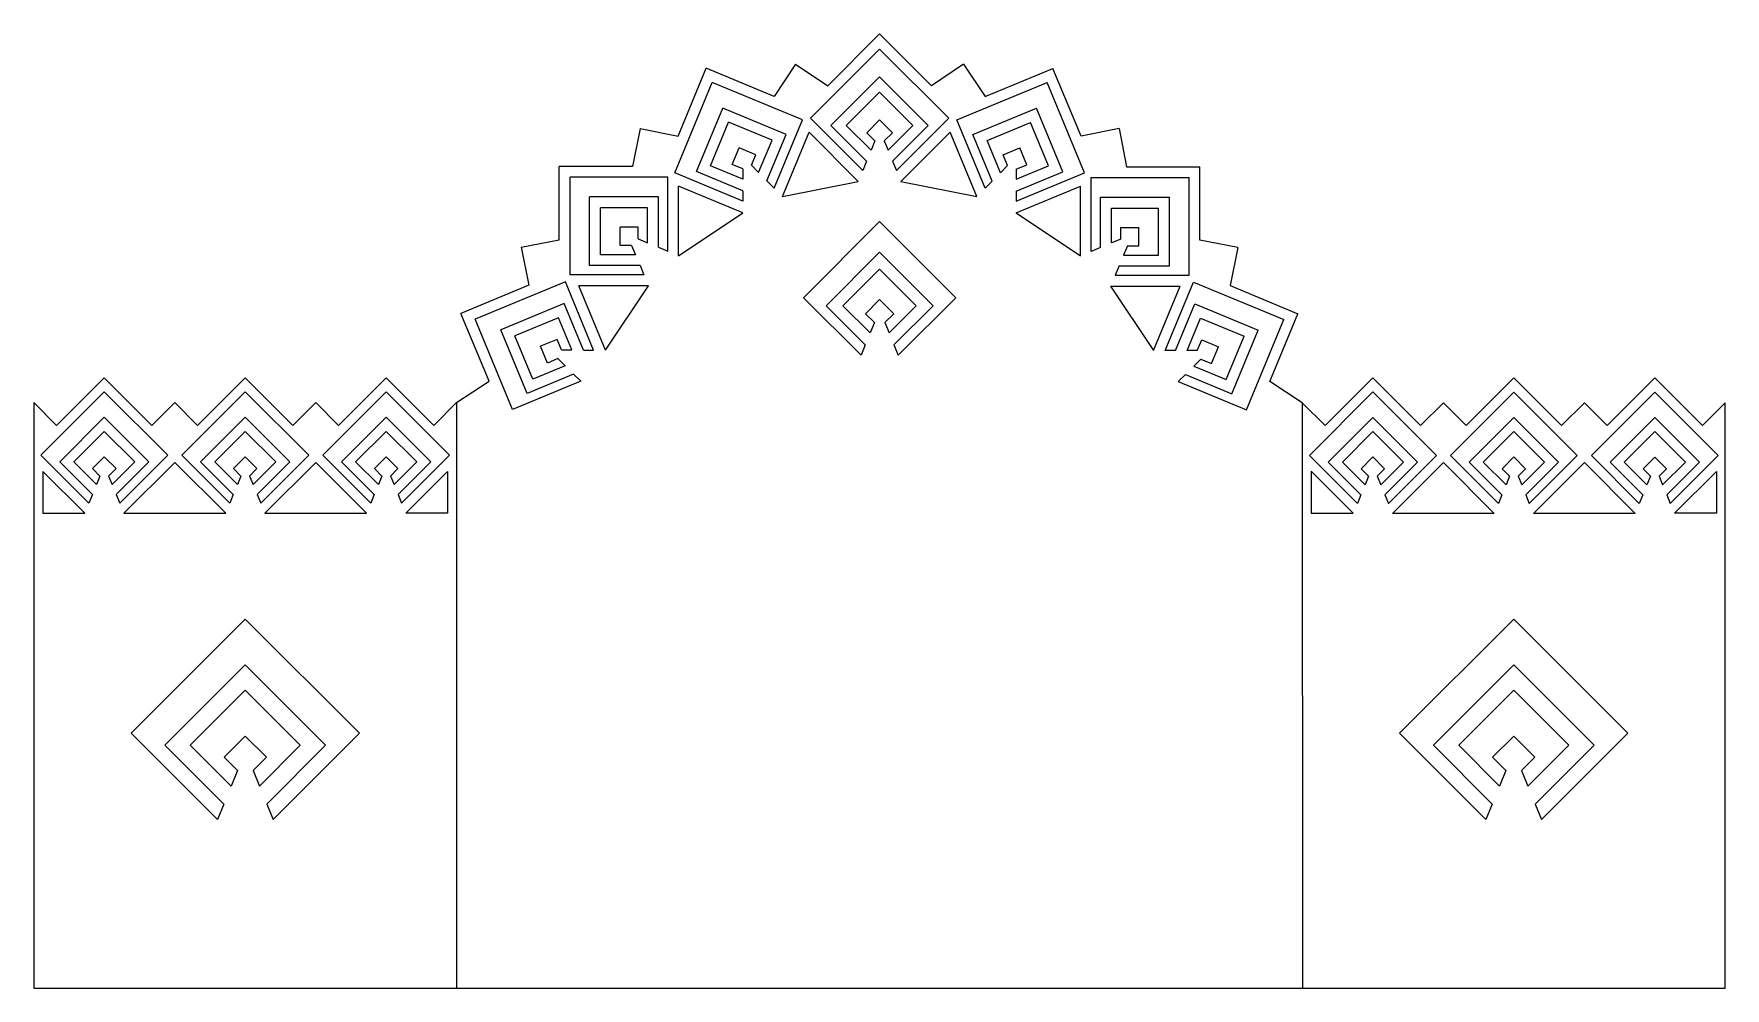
# Model space of a CAD drawing. Extents: x -234 to 26, y -273 to -126.
import ezdxf

# ---------------------------------------------------------------- set-up
doc = ezdxf.new("R2010")
doc.units = 0
doc.layers.get('0').update_dxf_attribs({"linetype": 'CONTINUOUS'})

msp = doc.modelspace()

# ---------------------------------------------------------------- linework, layer by layer
for p, q in [((-111.795879, -134.346926), (-103.815651, -126.366698)), ((-95.835424, -134.346926), (-103.815651, -126.366698)), ((-114.437755, -139.349269), (-103.815651, -128.727165)), ((-93.193548, -139.349269), (-103.815651, -128.727165)), ((-134.787133, -142.082064), (-130.468264, -131.655394)), ((-120.041594, -135.974262), (-130.468264, -131.655394)), ((-116.751293, -131.007067), (-120.041594, -135.974262)), ((-116.751293, -131.007067), (-111.795879, -134.346926)), ((-90.894718, -131.01698), (-95.835424, -134.346926)), ((-90.894718, -131.01698), (-87.594621, -135.998962)), ((-87.594621, -135.998962), (-77.167951, -131.680094)), ((-72.849083, -142.106764), (-77.167951, -131.680094)), ((-135.313594, -147.714628), (-129.564953, -133.836181)), ((-115.686506, -139.584822), (-129.564953, -133.836181)), ((-111.290465, -140.462004), (-103.815651, -132.98719)), ((-96.340838, -140.462004), (-103.815651, -132.98719)), ((-91.94971, -139.609522), (-78.071263, -133.860881)), ((-72.322622, -147.739328), (-78.071263, -133.860881)), ((-131.980052, -147.538245), (-127.934712, -137.771931)), ((-118.168397, -141.817271), (-127.934712, -137.771931)), ((-108.929997, -140.462004), (-103.815651, -135.347658)), ((-98.701305, -140.462004), (-103.815651, -135.347658)), ((-89.467819, -141.841971), (-79.701504, -137.796631)), ((-75.656164, -147.562945), (-79.701504, -137.796631)), ((-129.799264, -146.634934), (-127.0314, -139.952718)), ((-120.349185, -142.720583), (-127.0314, -139.952718)), ((-120.032847, -150.077818), (-115.686506, -139.584822)), ((-106.406764, -147.38026), (-114.437755, -139.349269)), ((-105.782707, -141.574739), (-103.815651, -139.607683)), ((-101.848595, -141.574739), (-103.815651, -139.607683)), ((-101.224539, -147.38026), (-93.193548, -139.349269)), ((-87.603369, -150.102518), (-91.94971, -139.609522)), ((-87.287031, -142.745283), (-80.604816, -139.977418)), ((-77.836952, -146.659634), (-80.604816, -139.977418)), ((-140.643446, -140.892792), (-141.782426, -146.741025)), ((-140.643446, -140.892792), (-134.787133, -142.082064)), ((-122.405739, -147.685544), (-120.349185, -142.720583)), ((-121.131312, -148.97038), (-118.168397, -141.817271)), ((-118.75842, -151.362654), (-114.665652, -141.481839)), ((-107.092495, -149.054996), (-114.665652, -141.481839)), ((-105.815712, -145.936757), (-111.290465, -140.462004)), ((-105.129981, -144.26202), (-108.929997, -140.462004)), ((-104.538929, -142.818517), (-105.782707, -141.574739)), ((-104.538929, -142.818517), (-105.129981, -144.26202)), ((-103.092374, -142.818517), (-101.848595, -141.574739)), ((-103.092374, -142.818517), (-102.501322, -144.26202)), ((-102.501322, -144.26202), (-98.701305, -140.462004)), ((-101.815591, -145.936757), (-96.340838, -140.462004)), ((-100.538808, -149.054996), (-92.976359, -141.492547)), ((-88.877796, -151.387354), (-92.976359, -141.492547)), ((-86.504904, -148.99508), (-89.467819, -141.841971)), ((-85.230477, -147.710244), (-87.287031, -142.745283)), ((-67.010152, -140.921021), (-72.849083, -142.106764)), ((-67.010152, -140.921021), (-65.867782, -146.786664)), ((-126.465722, -146.458551), (-125.401159, -143.888468)), ((-122.831076, -144.953031), (-125.401159, -143.888468)), ((-123.504204, -146.578106), (-122.831076, -144.953031)), ((-84.80514, -144.977731), (-82.235057, -143.913168)), ((-84.132012, -146.602806), (-84.80514, -144.977731)), ((-81.170494, -146.483251), (-82.235057, -143.913168)), ((-141.782426, -146.741025), (-153.068172, -146.741025)), ((-153.068172, -158.026771), (-153.068172, -146.741025)), ((-124.820598, -152.060969), (-135.313594, -147.714628)), ((-124.826942, -150.50116), (-131.980052, -147.538245)), ((-124.834303, -148.691488), (-129.799264, -146.634934)), ((-124.840647, -147.131679), (-126.465722, -146.458551)), ((-124.840647, -147.131679), (-124.834303, -148.691488)), ((-123.504204, -146.578106), (-122.405739, -147.685544)), ((-105.815712, -145.936757), (-106.406764, -147.38026)), ((-101.815591, -145.936757), (-101.224539, -147.38026)), ((-84.132012, -146.602806), (-85.230477, -147.710244)), ((-82.815618, -152.085669), (-72.322622, -147.739328)), ((-82.809273, -150.52586), (-75.656164, -147.562945)), ((-82.801913, -148.716188), (-77.836952, -146.659634)), ((-82.795568, -147.156379), (-82.801913, -148.716188)), ((-82.795568, -147.156379), (-81.170494, -146.483251)), ((-65.867782, -146.786664), (-54.582035, -146.786664)), ((-54.582035, -158.072411), (-54.582035, -146.786664)), ((-136.377147, -148.410127), (-151.399069, -148.410127)), ((-151.399069, -163.43205), (-151.399069, -148.410127)), ((-136.377147, -159.767664), (-136.377147, -148.410127)), ((-124.813237, -153.870642), (-134.708044, -149.772078)), ((-134.708044, -160.466996), (-134.708044, -149.772078)), ((-124.826942, -150.50116), (-124.820598, -152.060969)), ((-121.131312, -148.97038), (-120.032847, -150.077818)), ((-118.75842, -151.362654), (-107.092495, -149.054996)), ((-100.538808, -149.054996), (-88.877796, -151.387354)), ((-86.504904, -148.99508), (-87.603369, -150.102518)), ((-82.822978, -153.895342), (-72.942163, -149.802574)), ((-82.809273, -150.52586), (-82.815618, -152.085669)), ((-72.942163, -160.512636), (-72.942163, -149.802574)), ((-71.27306, -148.455767), (-56.251138, -148.455767)), ((-71.27306, -159.813304), (-71.27306, -148.455767)), ((-56.251138, -163.47769), (-56.251138, -148.455767)), ((-137.815794, -151.42242), (-148.386777, -151.42242)), ((-148.386777, -161.993403), (-148.386777, -151.42242)), ((-146.717674, -160.3243), (-146.717674, -153.091522)), ((-139.484897, -153.091522), (-146.717674, -153.091522)), ((-139.484897, -158.465558), (-139.484897, -153.091522)), ((-137.815794, -159.16489), (-137.815794, -151.42242)), ((-69.834413, -151.468059), (-59.26343, -151.468059)), ((-69.834413, -159.210529), (-69.834413, -151.468059)), ((-68.16531, -153.137162), (-60.932533, -153.137162)), ((-68.16531, -158.511197), (-68.16531, -153.137162)), ((-60.932533, -160.36994), (-60.932533, -153.137162)), ((-59.26343, -162.039042), (-59.26343, -151.468059)), ((-134.708044, -160.466996), (-124.813237, -153.870642)), ((-115.515655, -166.927282), (-103.815651, -155.227278)), ((-103.815651, -155.227278), (-92.115647, -166.927282)), ((-82.822978, -153.895342), (-72.942163, -160.512636)), ((-158.933815, -159.169141), (-153.068172, -158.026771)), ((-143.705382, -158.885652), (-143.705382, -156.103815)), ((-140.923544, -156.103815), (-143.705382, -156.103815)), ((-140.923544, -157.862783), (-140.923544, -156.103815)), ((-140.923544, -157.862783), (-139.484897, -158.465558)), ((-66.726663, -157.908423), (-68.16531, -158.511197)), ((-66.726663, -157.908423), (-66.726663, -156.149454)), ((-66.726663, -156.149454), (-63.944825, -156.149454)), ((-63.944825, -158.931292), (-63.944825, -156.149454)), ((-48.733802, -159.21139), (-54.582035, -158.072411)), ((-158.933815, -159.169141), (-157.748073, -165.008073)), ((-141.343639, -160.3243), (-146.717674, -160.3243)), ((-141.946414, -158.885652), (-143.705382, -158.885652)), ((-141.946414, -158.885652), (-141.343639, -160.3243)), ((-137.815794, -159.16489), (-136.377147, -159.767664)), ((-112.048987, -168.152934), (-103.815651, -159.919598)), ((-103.815651, -159.919598), (-95.582315, -168.152934)), ((-69.834413, -159.210529), (-71.27306, -159.813304)), ((-65.703794, -158.931292), (-66.306568, -160.36994)), ((-66.306568, -160.36994), (-60.932533, -160.36994)), ((-65.703794, -158.931292), (-63.944825, -158.931292)), ((-48.733802, -159.21139), (-49.923074, -165.067704)), ((-140.041533, -163.43205), (-151.399069, -163.43205)), ((-140.644307, -161.993403), (-148.386777, -161.993403)), ((-140.644307, -161.993403), (-140.041533, -163.43205)), ((-109.448986, -168.152934), (-103.815651, -162.519599)), ((-103.815651, -162.519599), (-98.182316, -168.152934)), ((-67.0059, -162.039042), (-67.608674, -163.47769)), ((-67.608674, -163.47769), (-56.251138, -163.47769)), ((-67.0059, -162.039042), (-59.26343, -162.039042)), ((-157.748073, -165.008073), (-168.174743, -169.326941)), ((-152.115508, -164.481612), (-165.993955, -170.230253)), ((-147.769167, -174.974607), (-152.115508, -164.481612)), ((-139.342201, -165.101153), (-150.052262, -165.101153)), ((-145.959495, -174.981968), (-150.052262, -165.101153)), ((-145.959495, -174.981968), (-139.342201, -165.101153)), ((-68.308006, -165.146792), (-57.613089, -165.146792)), ((-68.308006, -165.146792), (-61.711652, -175.041599)), ((-61.711652, -175.041599), (-57.613089, -165.146792)), ((-59.90198, -175.034238), (-55.555639, -164.541243)), ((-55.555639, -164.541243), (-41.677191, -170.289884)), ((-49.923074, -165.067704), (-39.496404, -169.386572)), ((-152.291891, -167.815154), (-162.058205, -171.860494)), ((-149.328976, -174.968263), (-152.291891, -167.815154)), ((-106.669702, -175.773234), (-115.515655, -166.927282)), ((-106.018672, -174.183249), (-112.048987, -168.152934)), ((-105.263355, -172.338565), (-109.448986, -168.152934)), ((-105.982319, -169.378586), (-103.815651, -167.211918)), ((-103.815651, -167.211918), (-101.648984, -169.378586)), ((-98.182316, -168.152934), (-102.367948, -172.338565)), ((-95.582315, -168.152934), (-101.61263, -174.183249)), ((-92.115647, -166.927282), (-100.9616, -175.773234)), ((-58.342171, -175.027894), (-55.379256, -167.874785)), ((-55.379256, -167.874785), (-45.612941, -171.920125)), ((-163.855875, -179.753611), (-168.174743, -169.326941)), ((-160.245314, -184.1087), (-165.993955, -170.230253)), ((-153.195203, -169.995941), (-159.877418, -172.763805)), ((-151.138648, -174.960902), (-153.195203, -169.995941)), ((-104.612325, -170.748579), (-105.982319, -169.378586)), ((-104.612325, -170.748579), (-105.263355, -172.338565)), ((-101.648984, -169.378586), (-103.018977, -170.748579)), ((-103.018977, -170.748579), (-102.367948, -172.338565)), ((-56.532498, -175.020533), (-54.475944, -170.055572)), ((-54.475944, -170.055572), (-47.793729, -172.823436)), ((-47.425832, -184.168331), (-41.677191, -170.289884)), ((-43.815272, -179.813242), (-39.496404, -169.386572)), ((-158.012865, -181.626808), (-162.058205, -171.860494)), ((-157.109554, -179.446021), (-159.877418, -172.763805)), ((-153.371585, -173.329483), (-155.941668, -174.394046)), ((-152.698457, -174.954558), (-153.371585, -173.329483)), ((-106.018672, -174.183249), (-106.669702, -175.773234)), ((-101.61263, -174.183249), (-100.9616, -175.773234)), ((-54.97269, -175.014189), (-54.299562, -173.389114)), ((-54.299562, -173.389114), (-51.729479, -174.453677)), ((-50.561593, -179.505652), (-47.793729, -172.823436)), ((-49.658281, -181.686439), (-45.612941, -171.920125)), ((-154.877105, -176.964129), (-155.941668, -174.394046)), ((-153.25203, -176.291001), (-154.877105, -176.964129)), ((-153.25203, -176.291001), (-152.144593, -177.389466)), ((-152.698457, -174.954558), (-151.138648, -174.960902)), ((-149.328976, -174.968263), (-147.769167, -174.974607)), ((-58.342171, -175.027894), (-59.90198, -175.034238)), ((-54.97269, -175.014189), (-56.532498, -175.020533)), ((-54.419117, -176.350632), (-55.526554, -177.449097)), ((-54.419117, -176.350632), (-52.794042, -177.02376)), ((-52.794042, -177.02376), (-51.729479, -174.453677)), ((-222.995889, -179.23125), (-230.320921, -186.556282)), ((-222.995889, -179.23125), (-215.670857, -186.556282)), ((-208.654247, -186.556282), (-201.329215, -179.23125)), ((-201.329215, -179.23125), (-194.004183, -186.556282)), ((-186.987573, -186.556282), (-179.662541, -179.23125)), ((-179.662541, -179.23125), (-172.33751, -186.556282)), ((-150.859756, -178.663893), (-158.012865, -181.626808)), ((-152.144593, -177.389466), (-157.109554, -179.446021)), ((-150.859756, -178.663893), (-149.752319, -179.762359)), ((-56.811391, -178.723524), (-57.918828, -179.82199)), ((-56.811391, -178.723524), (-49.658281, -181.686439)), ((-55.526554, -177.449097), (-50.561593, -179.505652)), ((-27.976812, -179.246657), (-35.303331, -186.5702)), ((-20.653268, -186.573176), (-27.976812, -179.246657)), ((-6.310138, -179.251058), (-13.636658, -186.574602)), ((1.013405, -186.577577), (-6.310138, -179.251058)), ((15.356535, -179.255459), (8.030015, -186.579003)), ((15.356535, -179.255459), (22.680079, -186.581979)), ((-222.995889, -181.397917), (-232.745892, -191.147921)), ((-222.995889, -181.397917), (-213.245886, -191.147921)), ((-211.079218, -191.147921), (-201.329215, -181.397917)), ((-201.329215, -181.397917), (-191.579212, -191.147921)), ((-189.412545, -191.147921), (-179.662541, -181.397917)), ((-179.662541, -181.397917), (-169.912538, -191.147921)), ((-168.829205, -183.047977), (-163.855875, -179.753611)), ((-149.752319, -179.762359), (-160.245314, -184.1087)), ((-57.918828, -179.82199), (-47.425832, -184.168331)), ((-38.841942, -183.107608), (-43.815272, -179.813242)), ((-27.977252, -181.413324), (-37.729235, -191.161346)), ((-18.229229, -191.165307), (-27.977252, -181.413324)), ((-6.310579, -181.417725), (-16.062562, -191.165748)), ((3.437444, -191.169709), (-6.310579, -181.417725)), ((15.356095, -181.422126), (5.604111, -191.170149)), ((15.356095, -181.422126), (25.104117, -191.17411)), ((-230.320921, -186.556282), (-233.829226, -183.047977)), ((-233.829205, -183.047977), (-233.829205, -273.047977)), ((-215.670857, -186.556282), (-212.162552, -183.047977)), ((-212.162552, -183.047977), (-208.654247, -186.556282)), ((-194.004183, -186.556282), (-190.495878, -183.047977)), ((-190.495878, -183.047977), (-186.987573, -186.556282)), ((-172.33751, -186.556282), (-168.829205, -183.047977)), ((-168.829205, -183.047977), (-168.829205, -273.047977)), ((-38.841942, -183.107608), (-38.829205, -273.047977)), ((-38.841942, -183.107608), (-35.303331, -186.5702)), ((-17.14425, -183.065584), (-20.653268, -186.573176)), ((-13.636658, -186.574602), (-17.14425, -183.065584)), ((4.522423, -183.069985), (1.013405, -186.577577)), ((8.030015, -186.579003), (4.522423, -183.069985)), ((22.680079, -186.581979), (26.170795, -183.09268)), ((26.170795, -273.047977), (26.170795, -183.09268)), ((-222.995889, -185.308184), (-229.857002, -192.169297)), ((-222.995889, -185.308184), (-216.134776, -192.169297)), ((-208.190329, -192.169297), (-201.329215, -185.308184)), ((-201.329215, -185.308184), (-194.468102, -192.169297)), ((-186.523655, -192.169297), (-179.662541, -185.308184)), ((-179.662541, -185.308184), (-172.801428, -192.169297)), ((-27.978046, -185.32359), (-34.840553, -192.18331)), ((-21.118327, -192.186097), (-27.978046, -185.32359)), ((-6.311373, -185.327992), (-13.17388, -192.187711)), ((0.548347, -192.190499), (-6.311373, -185.327992)), ((15.3553, -185.332393), (8.492793, -192.192112)), ((15.3553, -185.332393), (22.21502, -192.1949)), ((-222.995889, -187.474851), (-227.690335, -192.169297)), ((-222.995889, -187.474851), (-218.301443, -192.169297)), ((-206.023661, -192.169297), (-201.329215, -187.474851)), ((-201.329215, -187.474851), (-196.634769, -192.169297)), ((-184.356987, -192.169297), (-179.662541, -187.474851)), ((-179.662541, -187.474851), (-174.968095, -192.169297)), ((-27.978486, -187.490258), (-32.673886, -192.18375)), ((-23.284994, -192.185657), (-27.978486, -187.490258)), ((-6.311813, -187.494659), (-11.007212, -192.188151)), ((-1.618321, -192.190059), (-6.311813, -187.494659)), ((15.35486, -187.49906), (10.659461, -192.192553)), ((15.35486, -187.49906), (20.048353, -192.19446)), ((-232.745892, -191.147921), (-225.374265, -198.519548)), ((-229.857002, -192.169297), (-224.83174, -197.19456)), ((-227.690335, -192.169297), (-224.202309, -195.657324)), ((-222.995889, -191.385118), (-224.801445, -193.190674)), ((-222.995889, -191.385118), (-221.190333, -193.190674)), ((-218.301443, -192.169297), (-221.789469, -195.657324)), ((-216.134776, -192.169297), (-221.160038, -197.19456)), ((-213.245886, -191.147921), (-220.617513, -198.519548)), ((-212.162552, -192.231254), (-219.988082, -200.056784)), ((-204.337022, -200.056784), (-212.162552, -192.231254)), ((-203.707591, -198.519548), (-211.079218, -191.147921)), ((-203.165066, -197.19456), (-208.190329, -192.169297)), ((-202.535635, -195.657324), (-206.023661, -192.169297)), ((-203.134771, -193.190674), (-201.329215, -191.385118)), ((-201.329215, -191.385118), (-199.523659, -193.190674)), ((-196.634769, -192.169297), (-200.122795, -195.657324)), ((-194.468102, -192.169297), (-199.493364, -197.19456)), ((-191.579212, -191.147921), (-198.950839, -198.519548)), ((-190.495878, -192.231254), (-198.321408, -200.056784)), ((-182.670348, -200.056784), (-190.495878, -192.231254)), ((-182.040917, -198.519548), (-189.412545, -191.147921)), ((-181.498392, -197.19456), (-186.523655, -192.169297)), ((-180.868961, -195.657324), (-184.356987, -192.169297)), ((-181.468098, -193.190674), (-179.662541, -191.385118)), ((-179.662541, -191.385118), (-177.856985, -193.190674)), ((-174.968095, -192.169297), (-178.456122, -195.657324)), ((-172.801428, -192.169297), (-177.826691, -197.19456)), ((-169.912538, -191.147921), (-177.284166, -198.519548)), ((-37.729235, -191.161346), (-30.359106, -198.534471)), ((-34.840553, -192.18331), (-29.816312, -197.209593)), ((-32.673886, -192.18375), (-29.186568, -195.672485)), ((-27.979281, -191.400524), (-29.785203, -193.205714)), ((-26.174091, -193.206447), (-27.979281, -191.400524)), ((-26.773729, -195.672975), (-23.284994, -192.185657)), ((-26.14461, -197.210339), (-21.118327, -192.186097)), ((-25.602354, -198.535437), (-18.229229, -191.165307)), ((-24.973235, -200.072801), (-17.146116, -192.248861)), ((-17.146116, -192.248861), (-9.322176, -200.075981)), ((-16.062562, -191.165748), (-8.692432, -198.538872)), ((-13.17388, -192.187711), (-8.149638, -197.213994)), ((-11.007212, -192.188151), (-7.519895, -195.676886)), ((-6.312607, -191.404926), (-8.11853, -193.210115)), ((-4.507418, -193.210848), (-6.312607, -191.404926)), ((-5.107055, -195.677376), (-1.618321, -192.190059)), ((-4.477937, -197.21474), (0.548347, -192.190499)), ((-3.935681, -198.539839), (3.437444, -191.169709)), ((-3.306562, -200.077203), (4.520557, -192.253262)), ((4.520557, -192.253262), (12.344498, -200.080382)), ((5.604111, -191.170149), (12.974241, -198.543274)), ((8.492793, -192.192112), (13.517035, -197.218396)), ((10.659461, -192.192553), (14.146778, -195.681287)), ((15.354066, -191.409327), (13.548143, -193.214516)), ((15.354066, -191.409327), (17.159255, -193.21525)), ((20.048353, -192.19446), (16.559618, -195.681777)), ((22.21502, -192.1949), (17.188737, -197.219141)), ((25.104117, -191.17411), (17.730992, -198.54424)), ((-226.003696, -200.056784), (-232.445892, -193.614588)), ((-232.445892, -193.614588), (-232.445892, -200.056784)), ((-224.801445, -193.190674), (-223.659784, -194.332335)), ((-223.659784, -194.332335), (-224.202309, -195.657324)), ((-221.190333, -193.190674), (-222.331994, -194.332335)), ((-222.331994, -194.332335), (-221.789469, -195.657324)), ((-201.99311, -194.332335), (-203.134771, -193.190674)), ((-201.99311, -194.332335), (-202.535635, -195.657324)), ((-199.523659, -193.190674), (-200.66532, -194.332335)), ((-200.66532, -194.332335), (-200.122795, -195.657324)), ((-180.326436, -194.332335), (-181.468098, -193.190674)), ((-180.326436, -194.332335), (-180.868961, -195.657324)), ((-177.856985, -193.190674), (-178.998647, -194.332335)), ((-178.998647, -194.332335), (-178.456122, -195.657324)), ((-176.654735, -200.056784), (-170.212538, -193.614588)), ((-170.212538, -193.614588), (-170.212538, -200.056784)), ((-37.449619, -193.582576), (-37.456244, -200.024769)), ((-31.014051, -200.031393), (-37.449619, -193.582576)), ((-29.785203, -193.205714), (-28.643774, -194.347607)), ((-28.643774, -194.347607), (-29.186568, -195.672485)), ((-27.315984, -194.347876), (-26.174091, -193.206447)), ((-27.315984, -194.347876), (-26.773729, -195.672975)), ((-8.11853, -193.210115), (-6.977101, -194.352008)), ((-6.977101, -194.352008), (-7.519895, -195.676886)), ((-5.649311, -194.352278), (-4.507418, -193.210848)), ((-5.649311, -194.352278), (-5.107055, -195.677376)), ((13.548143, -193.214516), (14.689572, -194.356409)), ((14.689572, -194.356409), (14.146778, -195.681287)), ((17.159255, -193.21525), (16.017362, -194.356679)), ((16.017362, -194.356679), (16.559618, -195.681777)), ((18.372393, -200.056784), (24.81459, -193.614588)), ((24.81459, -193.614588), (24.81459, -200.056784)), ((-224.83174, -197.19456), (-225.374265, -198.519548)), ((-221.160038, -197.19456), (-220.617513, -198.519548)), ((-203.165066, -197.19456), (-203.707591, -198.519548)), ((-199.493364, -197.19456), (-198.950839, -198.519548)), ((-181.498392, -197.19456), (-182.040917, -198.519548)), ((-177.826691, -197.19456), (-177.284166, -198.519548)), ((-29.816312, -197.209593), (-30.359106, -198.534471)), ((-26.14461, -197.210339), (-25.602354, -198.535437)), ((-8.149638, -197.213994), (-8.692432, -198.538872)), ((-4.477937, -197.21474), (-3.935681, -198.539839)), ((13.517035, -197.218396), (12.974241, -198.543274)), ((17.188737, -197.219141), (17.730992, -198.54424)), ((-232.445892, -200.056784), (-226.003696, -200.056784)), ((-219.988082, -200.056784), (-204.337022, -200.056784)), ((-198.321408, -200.056784), (-182.670348, -200.056784)), ((-170.212538, -200.056784), (-176.654735, -200.056784)), ((-37.456244, -200.024769), (-31.014051, -200.031393)), ((-9.322176, -200.075981), (-24.973235, -200.072801)), ((12.344498, -200.080382), (-3.306562, -200.077203)), ((24.81459, -200.056784), (18.372393, -200.056784)), ((-218.879216, -233.875134), (-201.32921, -216.325128)), ((-201.32921, -216.325128), (-183.779204, -233.875134)), ((-6.329199, -216.325128), (-23.879205, -233.875134)), ((11.220806, -233.875134), (-6.329199, -216.325128)), ((-213.679214, -235.713612), (-201.32921, -223.363608)), ((-201.32921, -223.363608), (-188.979206, -235.713612)), ((-6.329199, -223.363608), (-18.679203, -235.713612)), ((6.020805, -235.713612), (-6.329199, -223.363608)), ((-209.779213, -235.713612), (-201.32921, -227.26361)), ((-201.32921, -227.26361), (-192.879207, -235.713612)), ((-6.329199, -227.26361), (-14.779202, -235.713612)), ((2.120803, -235.713612), (-6.329199, -227.26361)), ((-205.610286, -247.144063), (-218.879216, -233.875134)), ((-183.779204, -233.875134), (-197.048134, -247.144063)), ((-23.879205, -233.875134), (-10.610276, -247.144063)), ((-2.048123, -247.144063), (11.220806, -233.875134)), ((-204.633742, -244.759085), (-213.679214, -235.713612)), ((-203.500765, -241.992059), (-209.779213, -235.713612)), ((-204.579211, -237.552091), (-201.32921, -234.302089)), ((-201.32921, -234.302089), (-198.079209, -237.552091)), ((-192.879207, -235.713612), (-199.157654, -241.992059)), ((-188.979206, -235.713612), (-198.024678, -244.759085)), ((-18.679203, -235.713612), (-9.633731, -244.759085)), ((-14.779202, -235.713612), (-8.500755, -241.992059)), ((-6.329199, -234.302089), (-9.5792, -237.552091)), ((-3.079198, -237.552091), (-6.329199, -234.302089)), ((-4.157644, -241.992059), (2.120803, -235.713612)), ((-3.024668, -244.759085), (6.020805, -235.713612)), ((-202.524221, -239.607081), (-204.579211, -237.552091)), ((-198.079209, -237.552091), (-200.134199, -239.607081)), ((-9.5792, -237.552091), (-7.52421, -239.607081)), ((-5.134188, -239.607081), (-3.079198, -237.552091)), ((-202.524221, -239.607081), (-203.500765, -241.992059)), ((-200.134199, -239.607081), (-199.157654, -241.992059)), ((-7.52421, -239.607081), (-8.500755, -241.992059)), ((-5.134188, -239.607081), (-4.157644, -241.992059)), ((-204.633742, -244.759085), (-205.610286, -247.144063)), ((-198.024678, -244.759085), (-197.048134, -247.144063)), ((-9.633731, -244.759085), (-10.610276, -247.144063)), ((-3.024668, -244.759085), (-2.048123, -247.144063)), ((-233.829205, -273.047977), (26.170795, -273.047977))]:
    msp.add_line(p, q)

doc.saveas('drawing.dxf')
